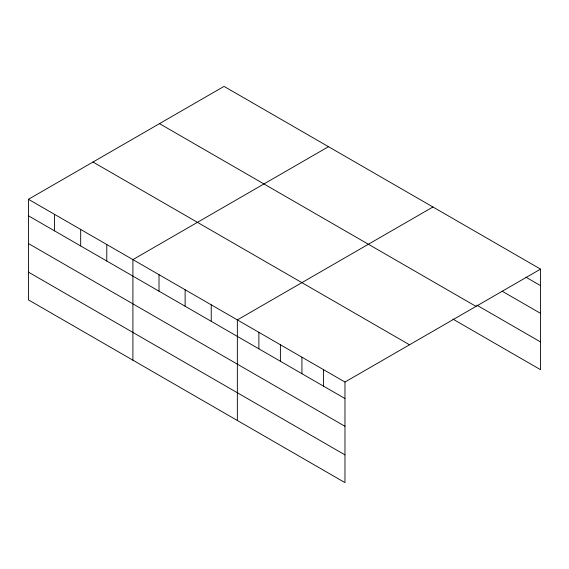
<?xml version="1.0" encoding="UTF-8"?>
<svg xmlns="http://www.w3.org/2000/svg" width="569" height="569" viewBox="0 0 569 569"><rect width="100%" height="100%" fill="white"/><g stroke="black" fill="none" stroke-linecap="round" stroke-linejoin="round"><path stroke-width="0.85" d="M344.97 426.288L344.97 382.041L28.45 199.299L28.45 299.877L344.97 482.619L344.97 426.288L28.45 243.546M452.917 319.109L540.55 369.701L540.55 269.123L224.03 86.381L28.45 199.299M328.484 146.688L132.904 259.606L132.904 360.184M432.931 206.988L237.351 319.906L237.351 420.484M344.97 382.041L540.55 269.123M525.948 277.188L540.55 285.624M502.114 291.179L540.55 313.37M476.751 305.119L540.55 341.955M159.491 123.644L476.011 306.385M92.989 162.037L409.509 344.778M28.45 215.8L344.97 398.542M28.45 272.131L344.97 454.873M323.448 369.615L323.448 386.116M301.926 357.19L301.926 373.691M280.396 344.764L280.396 361.265M258.874 332.332L258.874 348.84M211.241 304.835L211.241 321.336M185.124 289.756L185.124 306.257M159.014 274.678L159.014 291.179M106.787 244.528L106.787 261.029M80.677 229.449L80.677 245.95M54.56 214.378L54.56 230.879"/></g></svg>
